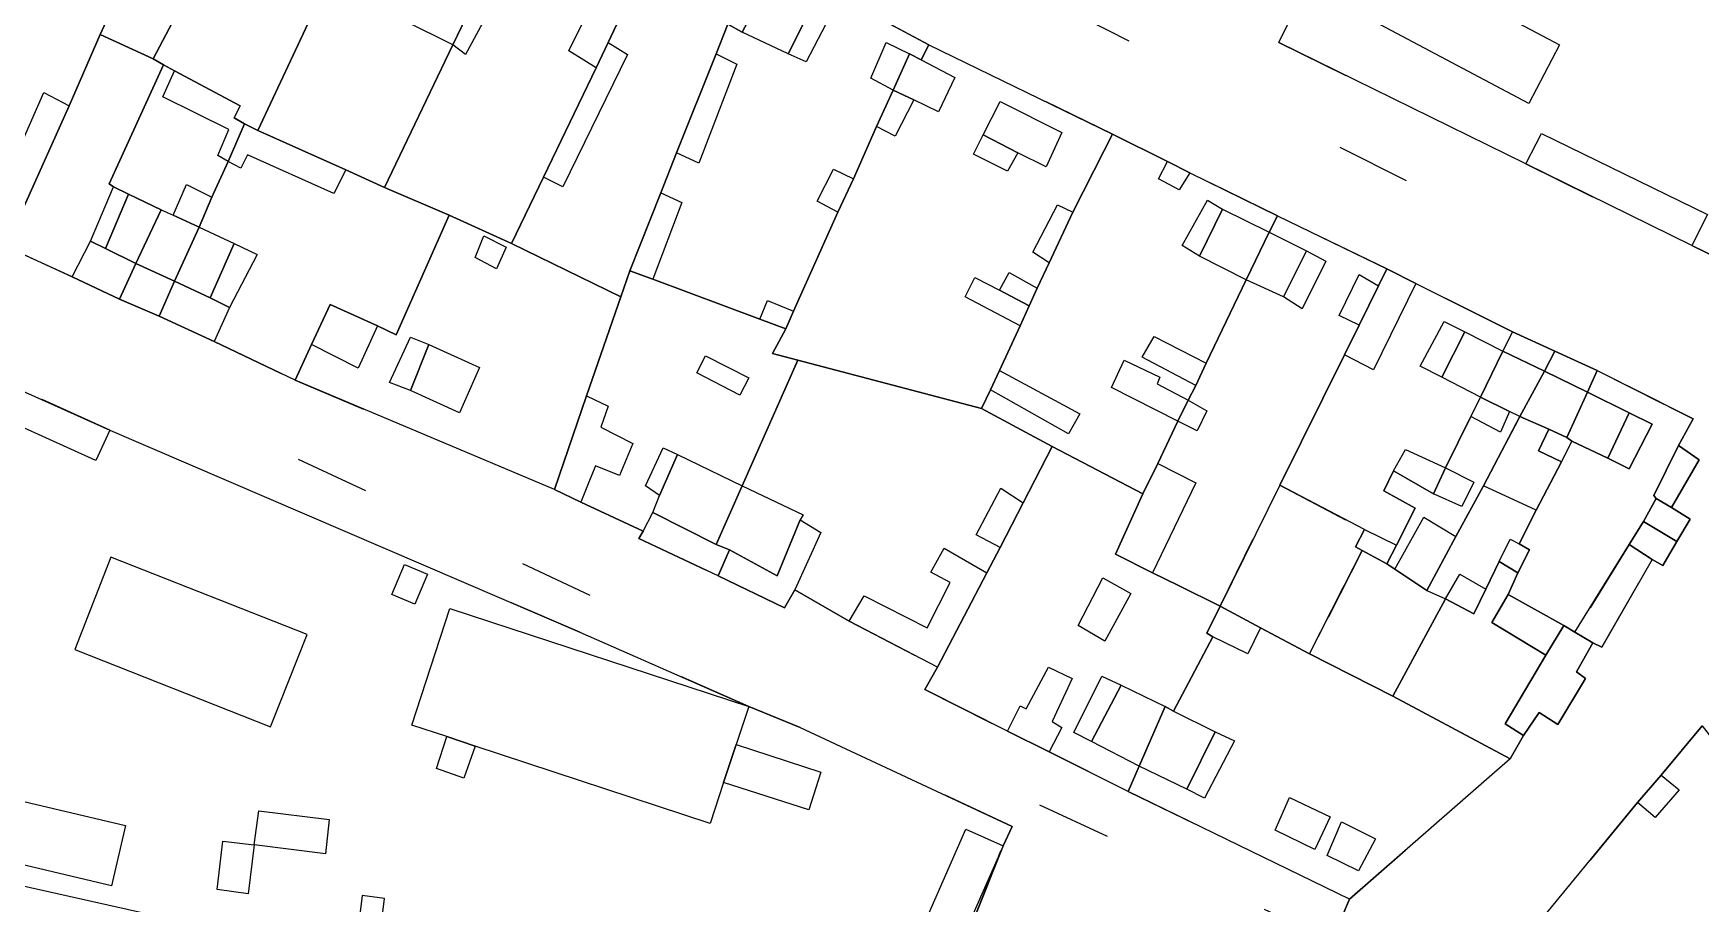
# Model space of a CAD drawing. Extents: x -14.1 to 15.6, y -19 to 8.9.
# Drawn here: x -1.209 to 1.033, y -5.529 to -4.358 of the extents above; entities that cross this region are included whole.
import ezdxf

# ---------------------------------------------------------------- set-up
doc = ezdxf.new("R2010")
doc.units = 0
doc.header["$MEASUREMENT"] = 0
doc.linetypes.add('DOT', pattern=[1, 0, -1])
doc.layers.get('0').update_dxf_attribs({"linetype": 'CONTINUOUS'})

msp = doc.modelspace()

# ---------------------------------------------------------------- linework, layer by layer
at = {"color": 7, "linetype": 'DOT'}
for points in [[(1.2472, -4.8637), (-2.3988, -3.0257)], [(-2.3988, -3.0257), (1.2472, -4.8637), (0.6312, -5.6237)], [(-1.2448, -4.6447), (-1.1568, -4.6857), (-1.0928, -4.7157), (-1.0398, -4.7387), (-0.9658, -4.7727), (-0.8568, -4.8247), (-0.5078, -4.9717), (-0.4728, -4.9887), (-0.3888, -5.0277), (-0.3948, -5.0377), (-0.2878, -5.0877), (-0.1988, -5.1307), (-0.1848, -5.1067), (-0.1118, -5.1487), (0.0072, -5.2107), (-0.0098, -5.2407), (0.1012, -5.2967), (0.1572, -5.3247), (0.2632, -5.3777), (0.5612, -5.5227), (0.5372, -5.5787), (-2.8468, -4.0017)], [(-2.8468, -4.0017), (0.5372, -5.5787)], [(0.5612, -4.1787), (0.4662, -4.3707), (0.7982, -4.5337), (1.0212, -4.6437), (1.2692, -4.7647)], [(0.5372, -5.5787), (0.5612, -5.5227), (0.7772, -5.3337), (0.7952, -5.3027), (0.8162, -5.2717), (0.8412, -5.2877), (0.8782, -5.2257), (0.8662, -5.2167), (0.8882, -5.1777), (0.9002, -5.1837), (0.9682, -5.0657), (0.9822, -5.0737), (1.0012, -5.0417), (1.0192, -5.0117), (0.9942, -4.9957), (1.0312, -4.9317), (1.0032, -4.9127), (1.0232, -4.8767), (0.8942, -4.8117), (0.8372, -4.7857), (0.7802, -4.7597), (0.6502, -4.6947), (0.6112, -4.6747), (0.4642, -4.6037), (0.3462, -4.5457), (0.3162, -4.5307), (0.2422, -4.4937), (-0.0048, -4.3737), (-0.2078, -4.2647)], [(0.0552, -5.5507), (0.0952, -5.4507), (0.1072, -5.4247), (-0.1778, -5.2917), (-0.2468, -5.2637), (-0.4738, -5.1637), (-1.1058, -4.8917), (-1.2418, -4.8307)], [(1.0352, -5.2897), (0.9802, -5.3557), (0.9482, -5.3927), (0.6552, -5.7497), (0.6382, -5.7767), (0.6232, -5.8017), (0.6022, -5.8337), (0.5872, -5.8587), (0.5982, -6.0077), (0.6072, -6.1347), (0.6412, -6.1457), (0.8332, -6.1627), (0.8492, -6.1677), (0.8432, -6.1807), (0.8252, -6.2017), (0.7852, -6.2337), (0.7362, -6.2627), (0.6862, -6.2827), (0.6522, -6.2897), (0.5982, -6.2957), (0.5812, -6.1137), (0.5372, -5.5787), (0.6312, -5.6237), (1.2472, -4.8637)], [(-1.7228, -5.5347), (-1.8318, -5.4997), (-2.0508, -5.4137), (-2.2488, -5.3447), (-2.4508, -5.2817), (-2.4808, -5.2707), (-2.5268, -5.2547), (-2.6238, -5.2207), (-2.6848, -5.1997), (-2.8468, -5.1417), (-2.8488, -5.0187), (-2.6318, -5.0837), (-2.3988, -5.1557), (-2.3388, -5.1697), (-2.3328, -5.1547), (-2.2948, -5.1647), (-2.1948, -5.1977), (-2.0378, -5.2357), (-2.0008, -5.2407), (-1.9408, -5.2477), (-1.9508, -5.2987), (-1.7748, -5.3247), (-1.5768, -5.4257), (-0.9788, -5.5597)]]:
    msp.add_lwpolyline(points, dxfattribs=at)
at = {"color": 7, "linetype": 'Continuous'}
for points in [[(-0.9958, -3.8467), (-0.8828, -3.9007), (-0.8298, -3.9257), (-0.8418, -3.9547), (-0.8688, -4.0167), (-0.8628, -4.0197), (-0.9108, -4.1277), (-0.9178, -4.1427), (-0.9318, -4.1727), (-1.0478, -4.3927), (-1.1188, -4.3597), (-1.0838, -4.2837), (-1.1758, -4.2407), (-1.0498, -3.9577), (-1.0228, -3.9007)], [(-0.9958, -3.8467), (-0.8828, -3.9007), (-0.8298, -3.9257), (-0.8418, -3.9547), (-0.8688, -4.0167), (-0.8628, -4.0197), (-0.9108, -4.1277), (-0.9178, -4.1427), (-0.9318, -4.1727), (-1.0478, -4.3927), (-1.1188, -4.3597), (-1.0838, -4.2837), (-1.1758, -4.2407), (-1.0498, -3.9577), (-1.0228, -3.9007)], [(1.4032, -3.8467), (1.7502, -4.0097), (1.7312, -4.1427), (1.6792, -4.3207), (1.5912, -4.5287), (1.4462, -4.6397), (1.3292, -4.7297), (1.2692, -4.7647), (1.0212, -4.6437), (0.7982, -4.5337), (0.4662, -4.3707), (0.5612, -4.1787), (0.6382, -4.0217), (0.7012, -3.8927), (0.8272, -3.9517), (0.8982, -3.9837), (0.9172, -3.9927), (0.9542, -4.0097), (1.0222, -4.0407), (1.0582, -4.0567), (1.1392, -4.0967), (1.2502, -4.1517), (1.3012, -4.0497), (1.3692, -3.9157)], [(1.4032, -3.8467), (1.7502, -4.0097), (1.7312, -4.1427), (1.6792, -4.3207), (1.5912, -4.5287), (1.4462, -4.6397), (1.3292, -4.7297), (1.2692, -4.7647), (1.0212, -4.6437), (0.7982, -4.5337), (0.4662, -4.3707), (0.5612, -4.1787), (0.6382, -4.0217), (0.7012, -3.8927), (0.8272, -3.9517), (0.8982, -3.9837), (0.9172, -3.9927), (0.9542, -4.0097), (1.0222, -4.0407), (1.0582, -4.0567), (1.1392, -4.0967), (1.2502, -4.1517), (1.3012, -4.0497), (1.3692, -3.9157)], [(-0.8298, -3.9257), (-0.7178, -3.9787), (-0.6908, -3.9907), (-0.6768, -3.9977), (-0.6878, -4.0217), (-0.7118, -4.0737), (-0.7668, -4.1907), (-0.7818, -4.2217), (-0.9068, -4.4887), (-0.9248, -4.4797), (-0.9388, -4.4717), (-0.9308, -4.4557), (-1.0188, -4.4087), (-1.0338, -4.4007), (-1.0478, -4.3927), (-0.9318, -4.1727), (-0.9178, -4.1427), (-0.9108, -4.1277), (-0.8628, -4.0197), (-0.8688, -4.0167), (-0.8418, -3.9547)], [(-0.8298, -3.9257), (-0.7178, -3.9787), (-0.6908, -3.9907), (-0.6768, -3.9977), (-0.6878, -4.0217), (-0.7118, -4.0737), (-0.7668, -4.1907), (-0.7818, -4.2217), (-0.9068, -4.4887), (-0.9248, -4.4797), (-0.9388, -4.4717), (-0.9308, -4.4557), (-1.0188, -4.4087), (-1.0338, -4.4007), (-1.0478, -4.3927), (-0.9318, -4.1727), (-0.9178, -4.1427), (-0.9108, -4.1277), (-0.8628, -4.0197), (-0.8688, -4.0167), (-0.8418, -3.9547)], [(-0.6768, -3.9977), (-0.5668, -4.0507), (-0.5028, -4.0817), (-0.5198, -4.1157), (-0.5518, -4.1837), (-0.5888, -4.2557), (-0.6198, -4.3217), (-0.6448, -4.3737), (-0.7368, -4.5657), (-0.7888, -4.5417), (-0.9068, -4.4887), (-0.7818, -4.2217), (-0.7668, -4.1907), (-0.7118, -4.0737), (-0.6878, -4.0217)], [(-0.6768, -3.9977), (-0.5668, -4.0507), (-0.5028, -4.0817), (-0.5198, -4.1157), (-0.5518, -4.1837), (-0.5888, -4.2557), (-0.6198, -4.3217), (-0.6448, -4.3737), (-0.7368, -4.5657), (-0.7888, -4.5417), (-0.9068, -4.4887), (-0.7818, -4.2217), (-0.7668, -4.1907), (-0.7118, -4.0737), (-0.6878, -4.0217)], [(-0.5028, -4.0817), (-0.4188, -4.1247), (-0.4348, -4.1577), (-0.3878, -4.1807), (-0.3528, -4.1977), (-0.3948, -4.2847), (-0.4168, -4.3307), (-0.4358, -4.3707), (-0.4518, -4.4047), (-0.5228, -4.5517), (-0.5658, -4.6407), (-0.6498, -4.6027), (-0.7368, -4.5657), (-0.6448, -4.3737), (-0.6198, -4.3217), (-0.5888, -4.2557), (-0.5518, -4.1837), (-0.5198, -4.1157)], [(-0.5028, -4.0817), (-0.4188, -4.1247), (-0.4348, -4.1577), (-0.3878, -4.1807), (-0.3528, -4.1977), (-0.3948, -4.2847), (-0.4168, -4.3307), (-0.4358, -4.3707), (-0.4518, -4.4047), (-0.5228, -4.5517), (-0.5658, -4.6407), (-0.6498, -4.6027), (-0.7368, -4.5657), (-0.6448, -4.3737), (-0.6198, -4.3217), (-0.5888, -4.2557), (-0.5518, -4.1837), (-0.5198, -4.1157)], [(-1.2528, -4.2117), (-1.2238, -4.2267), (-1.1798, -4.2487), (-1.1758, -4.2407), (-1.0838, -4.2837), (-1.1188, -4.3597), (-1.1608, -4.4557), (-1.2248, -4.5987), (-1.2448, -4.6447), (-1.4088, -4.5637), (-1.3878, -4.5167), (-1.3598, -4.4517), (-1.3138, -4.3497), (-1.2738, -4.2577)], [(-1.2528, -4.2117), (-1.2238, -4.2267), (-1.1798, -4.2487), (-1.1758, -4.2407), (-1.0838, -4.2837), (-1.1188, -4.3597), (-1.1608, -4.4557), (-1.2248, -4.5987), (-1.2448, -4.6447), (-1.4088, -4.5637), (-1.3878, -4.5167), (-1.3598, -4.4517), (-1.3138, -4.3497), (-1.2738, -4.2577)], [(-0.3528, -4.1977), (-0.2518, -4.2447), (-0.2078, -4.2647), (-0.2208, -4.2907), (-0.2558, -4.3567), (-0.2748, -4.3457), (-0.2908, -4.3857), (-0.3438, -4.5187), (-0.3648, -4.5727), (-0.4068, -4.6777), (-0.4188, -4.7127), (-0.5658, -4.6407), (-0.5228, -4.5517), (-0.4518, -4.4047), (-0.4358, -4.3707), (-0.4168, -4.3307), (-0.3948, -4.2847)], [(-0.3528, -4.1977), (-0.2518, -4.2447), (-0.2078, -4.2647), (-0.2208, -4.2907), (-0.2558, -4.3567), (-0.2748, -4.3457), (-0.2908, -4.3857), (-0.3438, -4.5187), (-0.3648, -4.5727), (-0.4068, -4.6777), (-0.4188, -4.7127), (-0.5658, -4.6407), (-0.5228, -4.5517), (-0.4518, -4.4047), (-0.4358, -4.3707), (-0.4168, -4.3307), (-0.3948, -4.2847)], [(-0.6488, -4.2247), (-0.5888, -4.2557), (-0.6198, -4.3217), (-0.6448, -4.3737), (-0.7088, -4.3417), (-0.6808, -4.2887), (-0.6538, -4.3037), (-0.6388, -4.2767), (-0.6658, -4.2597)], [(-0.2078, -4.2647), (-0.0048, -4.3737), (-0.0148, -4.3937), (-0.0308, -4.3857), (-0.0528, -4.4347), (-0.0748, -4.4837), (-0.1058, -4.5537), (-0.1268, -4.5987), (-0.1868, -4.7317), (-0.1968, -4.7557), (-0.2318, -4.7427), (-0.3758, -4.6887), (-0.4068, -4.6777), (-0.3648, -4.5727), (-0.3438, -4.5187), (-0.2908, -4.3857), (-0.2748, -4.3457), (-0.2558, -4.3567), (-0.2208, -4.2907)], [(-0.2078, -4.2647), (-0.0048, -4.3737), (-0.0148, -4.3937), (-0.0308, -4.3857), (-0.0528, -4.4347), (-0.0748, -4.4837), (-0.1058, -4.5537), (-0.1268, -4.5987), (-0.1868, -4.7317), (-0.1968, -4.7557), (-0.2318, -4.7427), (-0.3758, -4.6887), (-0.4068, -4.6777), (-0.3648, -4.5727), (-0.3438, -4.5187), (-0.2908, -4.3857), (-0.2748, -4.3457), (-0.2558, -4.3567), (-0.2208, -4.2907)], [(0.6362, -4.2637), (0.6782, -4.2857), (0.8432, -4.3737), (0.8022, -4.4527), (0.5952, -4.3427)], [(-0.2208, -4.2907), (-0.1618, -4.3227), (-0.1938, -4.3857), (-0.2558, -4.3567)], [(-0.6198, -4.3217), (-0.5988, -4.3337), (-0.6278, -4.3867), (-0.6448, -4.3737)], [(-0.4538, -4.3107), (-0.4168, -4.3307), (-0.4358, -4.3707), (-0.4518, -4.4047), (-0.4888, -4.3817)], [(-0.1618, -4.3227), (-0.1378, -4.3357), (-0.1698, -4.3967), (-0.1938, -4.3857)], [(-1.1188, -4.3597), (-1.0478, -4.3927), (-1.0338, -4.4007), (-1.1068, -4.5607), (-1.1008, -4.5647), (-1.0808, -4.5747), (-1.0368, -4.5957), (-1.0708, -4.6677), (-1.0928, -4.7157), (-1.1568, -4.6857), (-1.2438, -4.6457), (-1.2248, -4.5987), (-1.1608, -4.4557)], [(-1.1188, -4.3597), (-1.0478, -4.3927), (-1.0338, -4.4007), (-1.1068, -4.5607), (-1.1008, -4.5647), (-1.0808, -4.5747), (-1.0368, -4.5957), (-1.0708, -4.6677), (-1.0928, -4.7157), (-1.1568, -4.6857), (-1.2438, -4.6457), (-1.2248, -4.5987), (-1.1608, -4.4557)], [(-0.4098, -4.3867), (-0.4968, -4.5647), (-0.5228, -4.5517), (-0.4518, -4.4047), (-0.4358, -4.3707)], [(-0.0308, -4.3857), (-0.0528, -4.4347), (-0.0828, -4.4187), (-0.0618, -4.3707)], [(-0.2628, -4.3997), (-0.3138, -4.5327), (-0.3438, -4.5187), (-0.2908, -4.3857)], [(-0.0048, -4.3737), (0.2422, -4.4937), (0.2312, -4.5157), (0.1892, -4.5987), (0.1572, -4.6667), (0.1412, -4.7007), (0.1302, -4.7247), (0.1182, -4.7517), (0.0902, -4.8117), (0.0782, -4.8377), (0.0662, -4.8627), (-0.1808, -4.7977), (-0.2148, -4.7887), (-0.1968, -4.7557), (-0.1868, -4.7317), (-0.1268, -4.5987), (-0.1058, -4.5537), (-0.0748, -4.4837), (-0.0528, -4.4347), (-0.0308, -4.3857), (-0.0148, -4.3937)], [(-0.0048, -4.3737), (0.2422, -4.4937), (0.2312, -4.5157), (0.1892, -4.5987), (0.1572, -4.6667), (0.1412, -4.7007), (0.1302, -4.7247), (0.1182, -4.7517), (0.0902, -4.8117), (0.0782, -4.8377), (0.0662, -4.8627), (-0.1808, -4.7977), (-0.2148, -4.7887), (-0.1968, -4.7557), (-0.1868, -4.7317), (-0.1268, -4.5987), (-0.1058, -4.5537), (-0.0748, -4.4837), (-0.0528, -4.4347), (-0.0308, -4.3857), (-0.0148, -4.3937)], [(-0.0308, -4.3857), (-0.0148, -4.3937), (0.0302, -4.4177), (0.0082, -4.4637), (-0.0248, -4.4477), (-0.0528, -4.4347)], [(-1.0338, -4.4007), (-1.0188, -4.4087), (-0.9308, -4.4557), (-0.9388, -4.4717), (-0.9248, -4.4797), (-0.9468, -4.5307), (-0.9688, -4.5787), (-0.9858, -4.6187), (-1.0188, -4.6917), (-1.0398, -4.7387), (-1.0928, -4.7157), (-1.0708, -4.6677), (-1.0368, -4.5957), (-1.0808, -4.5747), (-1.1008, -4.5647), (-1.1068, -4.5607)], [(-1.0338, -4.4007), (-1.0188, -4.4087), (-0.9308, -4.4557), (-0.9388, -4.4717), (-0.9248, -4.4797), (-0.9468, -4.5307), (-0.9688, -4.5787), (-0.9858, -4.6187), (-1.0188, -4.6917), (-1.0398, -4.7387), (-1.0928, -4.7157), (-1.0708, -4.6677), (-1.0368, -4.5957), (-1.0808, -4.5747), (-1.1008, -4.5647), (-1.1068, -4.5607)], [(-0.9308, -4.4557), (-0.9388, -4.4717), (-0.9248, -4.4797), (-0.9468, -4.5307), (-0.9608, -4.5227), (-0.9458, -4.4877), (-1.0348, -4.4437), (-1.0188, -4.4087)], [(-1.1948, -4.4377), (-1.1608, -4.4557), (-1.2248, -4.5987), (-1.2578, -4.5807)], [(-0.0528, -4.4347), (-0.0248, -4.4477), (-0.0498, -4.4967), (-0.0748, -4.4837)], [(0.0912, -4.4497), (0.1742, -4.4917), (0.1532, -4.5377), (0.1152, -4.5187), (0.0682, -4.4947)], [(-0.9248, -4.4797), (-0.9068, -4.4887), (-0.7888, -4.5417), (-0.7368, -4.5657), (-0.6498, -4.6027), (-0.7208, -4.7637), (-0.7458, -4.7517), (-0.8098, -4.7227), (-0.8348, -4.7767), (-0.8568, -4.8247), (-0.9658, -4.7727), (-1.0398, -4.7387), (-1.0188, -4.6917), (-0.9858, -4.6187), (-0.9688, -4.5787), (-0.9468, -4.5307)], [(-0.9248, -4.4797), (-0.9068, -4.4887), (-0.7888, -4.5417), (-0.7368, -4.5657), (-0.6498, -4.6027), (-0.7208, -4.7637), (-0.7458, -4.7517), (-0.8098, -4.7227), (-0.8348, -4.7767), (-0.8568, -4.8247), (-0.9658, -4.7727), (-1.0398, -4.7387), (-1.0188, -4.6917), (-0.9858, -4.6187), (-0.9688, -4.5787), (-0.9468, -4.5307)], [(-0.9248, -4.4797), (-0.9068, -4.4887), (-0.7888, -4.5417), (-0.8048, -4.5737), (-0.9208, -4.5217), (-0.9298, -4.5397), (-0.9468, -4.5307)], [(0.0682, -4.4947), (0.1152, -4.5187), (0.1012, -4.5437), (0.0552, -4.5207)], [(0.2422, -4.4937), (0.3162, -4.5307), (0.3462, -4.5457), (0.4642, -4.6037), (0.4532, -4.6257), (0.4222, -4.6897), (0.3682, -4.8017), (0.3542, -4.8317), (0.3442, -4.8517), (0.3302, -4.8797), (0.3032, -4.9367), (0.2832, -4.9777), (0.1612, -4.9137), (0.0662, -4.8627), (0.0782, -4.8377), (0.0902, -4.8117), (0.1182, -4.7517), (0.1302, -4.7247), (0.1412, -4.7007), (0.1572, -4.6667), (0.1892, -4.5987), (0.2312, -4.5157)], [(0.2422, -4.4937), (0.3162, -4.5307), (0.3462, -4.5457), (0.4642, -4.6037), (0.4532, -4.6257), (0.4222, -4.6897), (0.3682, -4.8017), (0.3542, -4.8317), (0.3442, -4.8517), (0.3302, -4.8797), (0.3032, -4.9367), (0.2832, -4.9777), (0.1612, -4.9137), (0.0662, -4.8627), (0.0782, -4.8377), (0.0902, -4.8117), (0.1182, -4.7517), (0.1302, -4.7247), (0.1412, -4.7007), (0.1572, -4.6667), (0.1892, -4.5987), (0.2312, -4.5157)], [(1.0212, -4.6437), (0.7982, -4.5337), (0.8192, -4.4927), (1.0422, -4.6017)], [(-0.1328, -4.5407), (-0.1058, -4.5537), (-0.1268, -4.5987), (-0.1548, -4.5837)], [(0.3322, -4.5687), (0.3042, -4.5537), (0.3162, -4.5307), (0.3462, -4.5457)], [(-1.0808, -4.5747), (-1.1118, -4.6477), (-1.1318, -4.6377), (-1.1008, -4.5647)], [(-1.0028, -4.5617), (-0.9688, -4.5787), (-0.9858, -4.6187), (-1.0208, -4.6027)], [(-0.3368, -4.5857), (-0.3758, -4.6887), (-0.4068, -4.6777), (-0.3648, -4.5727)], [(-1.0368, -4.5957), (-1.0708, -4.6677), (-1.1118, -4.6477), (-1.0808, -4.5747)], [(-1.0368, -4.5957), (-1.0208, -4.6027), (-0.9858, -4.6187), (-1.0188, -4.6917), (-1.0708, -4.6677)], [(0.1682, -4.5887), (0.1892, -4.5987), (0.1572, -4.6667), (0.1352, -4.6527)], [(0.3592, -4.6577), (0.3362, -4.6437), (0.3702, -4.5827), (0.3902, -4.5947)], [(0.3902, -4.5947), (0.4532, -4.6257), (0.4222, -4.6897), (0.3592, -4.6577)], [(-0.6498, -4.6027), (-0.5658, -4.6407), (-0.4188, -4.7127), (-0.4648, -4.8457), (-0.5078, -4.9717), (-0.8568, -4.8247), (-0.8348, -4.7767), (-0.8098, -4.7227), (-0.7458, -4.7517), (-0.7208, -4.7637)], [(-0.6498, -4.6027), (-0.5658, -4.6407), (-0.4188, -4.7127), (-0.4648, -4.8457), (-0.5078, -4.9717), (-0.8568, -4.8247), (-0.8348, -4.7767), (-0.8098, -4.7227), (-0.7458, -4.7517), (-0.7208, -4.7637)], [(0.4642, -4.6037), (0.6112, -4.6747), (0.6002, -4.6977), (0.5742, -4.7507), (0.5542, -4.7907), (0.4672, -4.9657), (0.3872, -5.1287), (0.3312, -5.1007), (0.2962, -5.0837), (0.2462, -5.0587), (0.2832, -4.9777), (0.3032, -4.9367), (0.3302, -4.8797), (0.3442, -4.8517), (0.3542, -4.8317), (0.3682, -4.8017), (0.4222, -4.6897), (0.4532, -4.6257)], [(0.4642, -4.6037), (0.6112, -4.6747), (0.6002, -4.6977), (0.5742, -4.7507), (0.5542, -4.7907), (0.4672, -4.9657), (0.3872, -5.1287), (0.3312, -5.1007), (0.2962, -5.0837), (0.2462, -5.0587), (0.2832, -4.9777), (0.3032, -4.9367), (0.3302, -4.8797), (0.3442, -4.8517), (0.3542, -4.8317), (0.3682, -4.8017), (0.4222, -4.6897), (0.4532, -4.6257)], [(-0.9858, -4.6187), (-0.9388, -4.6407), (-0.9708, -4.7137), (-1.0188, -4.6917)], [(-0.9388, -4.6407), (-0.9078, -4.6557), (-0.9448, -4.7267), (-0.9708, -4.7137)], [(-0.6028, -4.6307), (-0.5728, -4.6457), (-0.5858, -4.6747), (-0.6148, -4.6597)], [(0.4532, -4.6257), (0.5032, -4.6507), (0.4722, -4.7127), (0.4222, -4.6897)], [(0.5032, -4.6507), (0.5292, -4.6647), (0.4972, -4.7287), (0.4722, -4.7127)], [(-0.4068, -4.6777), (-0.3758, -4.6887), (-0.2318, -4.7427), (-0.1968, -4.7557), (-0.2148, -4.7887), (-0.1808, -4.7977), (-0.2558, -4.9667), (-0.2908, -5.0457), (-0.2728, -5.0527), (-0.2878, -5.0877), (-0.3948, -5.0377), (-0.3888, -5.0277), (-0.4728, -4.9887), (-0.5078, -4.9717), (-0.4648, -4.8457), (-0.4188, -4.7127)], [(-0.4068, -4.6777), (-0.3758, -4.6887), (-0.2318, -4.7427), (-0.1968, -4.7557), (-0.2148, -4.7887), (-0.1808, -4.7977), (-0.2558, -4.9667), (-0.2908, -5.0457), (-0.2728, -5.0527), (-0.2878, -5.0877), (-0.3948, -5.0377), (-0.3888, -5.0277), (-0.4728, -4.9887), (-0.5078, -4.9717), (-0.4648, -4.8457), (-0.4188, -4.7127)], [(0.1302, -4.7247), (0.0902, -4.7037), (0.1032, -4.6797), (0.1412, -4.7007)], [(0.6112, -4.6747), (0.6502, -4.6947), (0.7802, -4.7597), (0.7672, -4.7857), (0.7372, -4.8477), (0.7242, -4.8737), (0.6902, -4.9427), (0.6742, -4.9777), (0.6202, -4.9467), (0.6072, -4.9737), (0.6492, -4.9967), (0.6242, -5.0467), (0.6112, -5.0717), (0.5782, -5.0537), (0.5692, -5.0487), (0.5812, -5.0257), (0.4672, -4.9657), (0.5542, -4.7907), (0.5742, -4.7507), (0.6002, -4.6977)], [(0.6112, -4.6747), (0.6502, -4.6947), (0.7802, -4.7597), (0.7672, -4.7857), (0.7372, -4.8477), (0.7242, -4.8737), (0.6902, -4.9427), (0.6742, -4.9777), (0.6202, -4.9467), (0.6072, -4.9737), (0.6492, -4.9967), (0.6242, -5.0467), (0.6112, -5.0717), (0.5782, -5.0537), (0.5692, -5.0487), (0.5812, -5.0257), (0.4672, -4.9657), (0.5542, -4.7907), (0.5742, -4.7507), (0.6002, -4.6977)], [(0.5742, -4.6827), (0.6002, -4.6977), (0.5742, -4.7507), (0.5472, -4.7377)], [(0.6112, -4.6747), (0.6502, -4.6947), (0.5932, -4.8107), (0.5542, -4.7907), (0.5742, -4.7507), (0.6002, -4.6977)], [(0.0572, -4.6867), (0.0902, -4.7037), (0.1302, -4.7247), (0.1182, -4.7517), (0.0442, -4.7127)], [(-0.8098, -4.7227), (-0.7458, -4.7517), (-0.7718, -4.8087), (-0.8348, -4.7767)], [(-0.1968, -4.7557), (-0.2318, -4.7427), (-0.2218, -4.7177), (-0.1868, -4.7317)], [(0.7162, -4.7597), (0.6852, -4.8207), (0.6562, -4.8057), (0.6882, -4.7457)], [(-0.7018, -4.8387), (-0.7298, -4.8277), (-0.7018, -4.7667), (-0.7018, -4.7667), (-0.6768, -4.7767), (-0.7018, -4.8387)], [(0.2982, -4.7657), (0.3682, -4.8017), (0.3542, -4.8317), (0.2822, -4.7937)], [(0.7802, -4.7597), (0.8372, -4.7857), (0.8232, -4.8127), (0.7902, -4.8737), (0.7412, -4.9667), (0.7042, -5.0347), (0.6652, -5.1077), (0.6222, -5.0787), (0.6112, -5.0717), (0.6242, -5.0467), (0.6492, -4.9967), (0.6072, -4.9737), (0.6202, -4.9467), (0.6742, -4.9777), (0.6902, -4.9427), (0.7242, -4.8737), (0.7372, -4.8477), (0.7672, -4.7857)], [(0.7802, -4.7597), (0.8372, -4.7857), (0.8232, -4.8127), (0.7902, -4.8737), (0.7412, -4.9667), (0.7042, -5.0347), (0.6652, -5.1077), (0.6222, -5.0787), (0.6112, -5.0717), (0.6242, -5.0467), (0.6492, -4.9967), (0.6072, -4.9737), (0.6202, -4.9467), (0.6742, -4.9777), (0.6902, -4.9427), (0.7242, -4.8737), (0.7372, -4.8477), (0.7672, -4.7857)], [(0.7162, -4.7597), (0.7672, -4.7857), (0.7372, -4.8477), (0.6852, -4.8207)], [(-0.6768, -4.7767), (-0.6088, -4.8077), (-0.6358, -4.8687), (-0.7018, -4.8387), (-0.7018, -4.8387)], [(-0.3048, -4.7917), (-0.2468, -4.8217), (-0.2588, -4.8447), (-0.3168, -4.8147)], [(-0.1808, -4.7977), (0.0662, -4.8627), (0.1612, -4.9137), (0.1222, -4.9897), (0.0912, -5.0497), (0.0732, -5.0837), (0.0072, -5.2107), (-0.1118, -5.1487), (-0.1848, -5.1067), (-0.1988, -5.1307), (-0.2878, -5.0877), (-0.2728, -5.0527), (-0.2908, -5.0457), (-0.2558, -4.9667)], [(-0.1808, -4.7977), (0.0662, -4.8627), (0.1612, -4.9137), (0.1222, -4.9897), (0.0912, -5.0497), (0.0732, -5.0837), (0.0072, -5.2107), (-0.1118, -5.1487), (-0.1848, -5.1067), (-0.1988, -5.1307), (-0.2878, -5.0877), (-0.2728, -5.0527), (-0.2908, -5.0457), (-0.2558, -4.9667)], [(0.2582, -4.7977), (0.3062, -4.8207), (0.3022, -4.8297), (0.3442, -4.8517), (0.3302, -4.8797), (0.2412, -4.8347)], [(0.8372, -4.7857), (0.8942, -4.8117), (0.8812, -4.8407), (0.8532, -4.9017), (0.8602, -4.9067), (0.8462, -4.9347), (0.8122, -4.9997), (0.7892, -5.0447), (0.8032, -5.0527), (0.7872, -5.0837), (0.7622, -5.0687), (0.7442, -5.1057), (0.7282, -5.1387), (0.6902, -5.1187), (0.6192, -5.2497), (0.5072, -5.1927), (0.5782, -5.0537), (0.6112, -5.0717), (0.6222, -5.0787), (0.6652, -5.1077), (0.7042, -5.0347), (0.7412, -4.9667), (0.7902, -4.8737), (0.8232, -4.8127)], [(0.8372, -4.7857), (0.8942, -4.8117), (0.8812, -4.8407), (0.8532, -4.9017), (0.8602, -4.9067), (0.8462, -4.9347), (0.8122, -4.9997), (0.7892, -5.0447), (0.8032, -5.0527), (0.7872, -5.0837), (0.7622, -5.0687), (0.7442, -5.1057), (0.7282, -5.1387), (0.6902, -5.1187), (0.6192, -5.2497), (0.5072, -5.1927), (0.5782, -5.0537), (0.6112, -5.0717), (0.6222, -5.0787), (0.6652, -5.1077), (0.7042, -5.0347), (0.7412, -4.9667), (0.7902, -4.8737), (0.8232, -4.8127)], [(0.7672, -4.7857), (0.8232, -4.8127), (0.7902, -4.8737), (0.7762, -4.8667), (0.7372, -4.8477)], [(0.1982, -4.8697), (0.1832, -4.8967), (0.0782, -4.8377), (0.0902, -4.8117)], [(0.8942, -4.8117), (1.0232, -4.8767), (1.0032, -4.9127), (1.0312, -4.9317), (0.9942, -4.9957), (0.9732, -4.9837), (0.9562, -5.0147), (0.9372, -5.0457), (0.9682, -5.0657), (0.9002, -5.1837), (0.8882, -5.1777), (0.8642, -5.1637), (0.8492, -5.1547), (0.8252, -5.1947), (0.7702, -5.2867), (0.7952, -5.3027), (0.7772, -5.3337), (0.6192, -5.2497), (0.6902, -5.1187), (0.7282, -5.1387), (0.7442, -5.1057), (0.7622, -5.0687), (0.7872, -5.0837), (0.8032, -5.0527), (0.7892, -5.0447), (0.8122, -4.9997), (0.8462, -4.9347), (0.8602, -4.9067), (0.8532, -4.9017), (0.8812, -4.8407)], [(0.8942, -4.8117), (1.0232, -4.8767), (1.0032, -4.9127), (1.0312, -4.9317), (0.9942, -4.9957), (0.9732, -4.9837), (0.9562, -5.0147), (0.9372, -5.0457), (0.9682, -5.0657), (0.9002, -5.1837), (0.8882, -5.1777), (0.8642, -5.1637), (0.8492, -5.1547), (0.8252, -5.1947), (0.7702, -5.2867), (0.7952, -5.3027), (0.7772, -5.3337), (0.6192, -5.2497), (0.6902, -5.1187), (0.7282, -5.1387), (0.7442, -5.1057), (0.7622, -5.0687), (0.7872, -5.0837), (0.8032, -5.0527), (0.7892, -5.0447), (0.8122, -4.9997), (0.8462, -4.9347), (0.8602, -4.9067), (0.8532, -4.9017), (0.8812, -4.8407)], [(0.8232, -4.8127), (0.8812, -4.8407), (0.8532, -4.9017), (0.8292, -4.8907), (0.7902, -4.8737)], [(-1.2418, -4.8307), (-1.1058, -4.8917), (-1.1248, -4.9327), (-1.2598, -4.8717)], [(0.8812, -4.8407), (0.9372, -4.8687), (0.9082, -4.9297), (0.8602, -4.9067), (0.8532, -4.9017)], [(-0.4358, -4.8597), (-0.4458, -4.8877), (-0.4028, -4.9097), (-0.4208, -4.9527), (-0.4528, -4.9397), (-0.4618, -4.9617), (-0.4728, -4.9887), (-0.5078, -4.9717), (-0.4648, -4.8457)], [(0.3442, -4.8517), (0.3692, -4.8657), (0.3562, -4.8927), (0.3302, -4.8797)], [(0.7372, -4.8477), (0.7762, -4.8667), (0.7642, -4.8947), (0.7242, -4.8737)], [(0.9372, -4.8687), (0.9682, -4.8837), (0.9372, -4.9437), (0.9082, -4.9297)], [(0.8532, -4.9017), (0.8602, -4.9067), (0.8462, -4.9347), (0.8152, -4.9197), (0.8292, -4.8907)], [(-0.3618, -4.9157), (-0.3428, -4.9247), (-0.3668, -4.9797), (-0.3858, -4.9667)], [(-0.3428, -4.9247), (-0.2558, -4.9667), (-0.2908, -5.0457), (-0.3758, -5.0027), (-0.3668, -4.9797)], [(0.1612, -4.9137), (0.2832, -4.9777), (0.2462, -5.0587), (0.2962, -5.0837), (0.3312, -5.1007), (0.3872, -5.1287), (0.3692, -5.1647), (0.3772, -5.1697), (0.3242, -5.2697), (0.3132, -5.2637), (0.2782, -5.3437), (0.2632, -5.3777), (0.1572, -5.3247), (0.1012, -5.2967), (-0.0098, -5.2407), (0.0072, -5.2107), (0.0732, -5.0837), (0.0912, -5.0497), (0.1222, -4.9897)], [(0.1612, -4.9137), (0.2832, -4.9777), (0.2462, -5.0587), (0.2962, -5.0837), (0.3312, -5.1007), (0.3872, -5.1287), (0.3692, -5.1647), (0.3772, -5.1697), (0.3242, -5.2697), (0.3132, -5.2637), (0.2782, -5.3437), (0.2632, -5.3777), (0.1572, -5.3247), (0.1012, -5.2967), (-0.0098, -5.2407), (0.0072, -5.2107), (0.0732, -5.0837), (0.0912, -5.0497), (0.1222, -4.9897)], [(0.6742, -4.9777), (0.6202, -4.9467), (0.6362, -4.9177), (0.6902, -4.9427)], [(1.0032, -4.9127), (1.0312, -4.9317), (0.9942, -4.9957), (0.9732, -4.9837), (0.9702, -4.9797)], [(0.2462, -5.0587), (0.2832, -4.9777), (0.3032, -4.9367), (0.3542, -4.9627), (0.2962, -5.0837)], [(0.6902, -4.9427), (0.7282, -4.9617), (0.7122, -4.9947), (0.6742, -4.9777)], [(-0.2558, -4.9667), (-0.1738, -5.0057), (-0.1778, -5.0127), (-0.2088, -5.0877), (-0.2728, -5.0527), (-0.2908, -5.0457)], [(0.0592, -5.0327), (0.0922, -4.9697), (0.1222, -4.9897), (0.0912, -5.0497)], [(0.9732, -4.9837), (0.9942, -4.9957), (1.0192, -5.0117), (1.0012, -5.0417), (0.9562, -5.0147)], [(-0.1498, -5.0297), (-0.1848, -5.1067), (-0.1988, -5.1307), (-0.2878, -5.0877), (-0.2728, -5.0527), (-0.2088, -5.0877), (-0.1778, -5.0127)], [(0.6652, -5.1077), (0.6222, -5.0787), (0.6612, -5.0087), (0.7042, -5.0347)], [(0.9562, -5.0147), (1.0012, -5.0417), (0.9822, -5.0737), (0.9682, -5.0657), (0.9372, -5.0457)], [(0.5812, -5.0257), (0.6242, -5.0467), (0.6112, -5.0717), (0.5782, -5.0537), (0.5692, -5.0487)], [(0.7622, -5.0687), (0.7772, -5.0387), (0.7892, -5.0447), (0.8032, -5.0527), (0.7872, -5.0837)], [(-1.1048, -5.0627), (-1.1528, -5.1867), (-0.8898, -5.2907), (-0.8408, -5.1667)], [(-0.0918, -5.1147), (-0.0068, -5.1577), (0.0242, -5.0967), (-0.0018, -5.0827), (0.0162, -5.0507), (0.0732, -5.0837), (0.0072, -5.2107), (-0.1118, -5.1487)], [(0.9372, -5.0457), (0.9682, -5.0657), (0.9002, -5.1837), (0.8882, -5.1777), (0.8642, -5.1637)], [(-0.6788, -5.0857), (-0.6958, -5.1257), (-0.7268, -5.1127), (-0.7098, -5.0727)], [(0.6902, -5.1187), (0.7092, -5.0857), (0.7442, -5.1057), (0.7282, -5.1387)], [(0.2292, -5.0907), (0.2672, -5.1117), (0.2322, -5.1757), (0.1962, -5.1547)], [(-0.6488, -5.1317), (-0.2468, -5.2637), (-0.2638, -5.3147), (-0.2808, -5.3657), (-0.2988, -5.4207), (-0.6148, -5.3167), (-0.6528, -5.3037), (-0.6998, -5.2887)], [(0.3872, -5.1287), (0.4412, -5.1577), (0.5072, -5.1927), (0.6192, -5.2497), (0.7772, -5.3337), (0.5612, -5.5227), (0.2632, -5.3777), (0.2782, -5.3437), (0.3132, -5.2637), (0.3242, -5.2697), (0.3772, -5.1697), (0.3692, -5.1647)], [(0.3872, -5.1287), (0.4412, -5.1577), (0.5072, -5.1927), (0.6192, -5.2497), (0.7772, -5.3337), (0.5612, -5.5227), (0.2632, -5.3777), (0.2782, -5.3437), (0.3132, -5.2637), (0.3242, -5.2697), (0.3772, -5.1697), (0.3692, -5.1647)], [(0.3872, -5.1287), (0.4412, -5.1577), (0.4242, -5.1927), (0.3772, -5.1697), (0.3692, -5.1647)], [(0.8492, -5.1547), (0.8252, -5.1947), (0.7522, -5.1507), (0.7742, -5.1127)], [(0.8492, -5.1547), (0.8642, -5.1637), (0.8882, -5.1777), (0.8662, -5.2167), (0.8782, -5.2257), (0.8412, -5.2877), (0.8162, -5.2717), (0.7952, -5.3027), (0.7702, -5.2867), (0.8252, -5.1947)], [(0.1562, -5.2107), (0.1882, -5.2257), (0.1612, -5.2837), (0.1742, -5.2917), (0.1572, -5.3247), (0.1012, -5.2967), (0.1182, -5.2627), (0.1262, -5.2667)], [(0.2542, -5.2347), (0.2142, -5.3107), (0.1902, -5.2987), (0.2282, -5.2227)], [(0.3132, -5.2637), (0.2782, -5.3437), (0.2142, -5.3107), (0.2542, -5.2347)], [(0.3132, -5.2637), (0.3242, -5.2697), (0.3802, -5.2977), (0.3422, -5.3747), (0.2782, -5.3437)], [(1.0352, -5.2897), (1.2082, -5.5117), (1.1822, -5.5597), (1.1432, -5.5877), (0.9952, -5.7277), (0.9202, -5.9287), (0.8642, -6.0797), (0.8332, -6.1627), (0.6412, -6.1457), (0.6072, -6.1347), (0.5982, -6.0077), (0.5872, -5.8587), (0.6022, -5.8337), (0.6232, -5.8017), (0.6382, -5.7767), (0.6552, -5.7497), (0.9482, -5.3927), (0.9802, -5.3557)], [(1.0352, -5.2897), (1.2082, -5.5117), (1.1822, -5.5597), (1.1432, -5.5877), (0.9952, -5.7277), (0.9202, -5.9287), (0.8642, -6.0797), (0.8332, -6.1627), (0.6412, -6.1457), (0.6072, -6.1347), (0.5982, -6.0077), (0.5872, -5.8587), (0.6022, -5.8337), (0.6232, -5.8017), (0.6382, -5.7767), (0.6552, -5.7497), (0.9482, -5.3927), (0.9802, -5.3557)], [(-0.6528, -5.3037), (-0.6148, -5.3167), (-0.6298, -5.3597), (-0.6668, -5.3467)], [(0.3802, -5.2977), (0.4062, -5.3097), (0.3662, -5.3867), (0.3422, -5.3747)], [(-1.4648, -5.3337), (-1.0848, -5.4237), (-1.1038, -5.5047), (-1.4838, -5.4147)], [(-0.1658, -5.4027), (-0.2808, -5.3657), (-0.2638, -5.3147), (-0.1498, -5.3517)], [(0.9482, -5.3927), (0.9802, -5.3557), (1.0042, -5.3757), (0.9722, -5.4127)], [(0.4802, -5.3857), (0.5352, -5.4117), (0.5142, -5.4557), (0.4612, -5.4297)], [(-0.8158, -5.4617), (-0.9118, -5.4497), (-0.9058, -5.4037), (-0.8108, -5.4157)], [(0.5502, -5.4187), (0.5962, -5.4417), (0.5732, -5.4847), (0.5312, -5.4637)], [(-0.9118, -5.4497), (-0.9198, -5.5157), (-0.9618, -5.5097), (-0.9538, -5.4447)], [(-0.0658, -5.6807), (0.0452, -5.4287), (0.0952, -5.4507), (-0.0158, -5.7027)], [(-0.7668, -5.5177), (-0.7738, -5.5757), (-0.7438, -5.5797), (-0.7368, -5.5217)]]:
    msp.add_lwpolyline(points, close=True, dxfattribs=at)
at = {"color": 7, "linetype": 'DOT'}
for points in [[(-1.1318, -4.6377), (-1.1118, -4.6477), (-1.0708, -4.6677), (-1.0928, -4.7157), (-1.1568, -4.6857)], [(-1.0708, -4.6677), (-1.0188, -4.6917), (-1.0398, -4.7387), (-1.0928, -4.7157)], [(-1.0188, -4.6917), (-0.9708, -4.7137), (-0.9448, -4.7267), (-0.9658, -4.7727), (-1.0398, -4.7387)], [(0.7802, -4.7597), (0.8372, -4.7857), (0.8232, -4.8127), (0.7672, -4.7857)], [(0.8232, -4.8127), (0.8372, -4.7857), (0.8942, -4.8117), (0.8812, -4.8407)], [(0.8942, -4.8117), (1.0232, -4.8767), (1.0032, -4.9127), (0.9702, -4.9797), (0.9732, -4.9837), (0.9562, -5.0147), (0.9372, -5.0457), (0.8642, -5.1637), (0.8492, -5.1547), (0.7742, -5.1127), (0.7872, -5.0837), (0.8032, -5.0527), (0.7892, -5.0447), (0.8122, -4.9997), (0.8462, -4.9347), (0.8602, -4.9067), (0.9082, -4.9297), (0.9372, -4.9437), (0.9682, -4.8837), (0.9372, -4.8687), (0.8812, -4.8407)], [(0.7902, -4.8737), (0.8292, -4.8907), (0.8152, -4.9197), (0.8462, -4.9347), (0.8122, -4.9997), (0.7412, -4.9667)], [(0.4672, -4.9657), (0.5812, -5.0257), (0.5692, -5.0487), (0.5782, -5.0537), (0.5072, -5.1927), (0.4412, -5.1577), (0.3872, -5.1287)], [(-0.3758, -5.0027), (-0.2908, -5.0457), (-0.2728, -5.0527), (-0.2878, -5.0877), (-0.3948, -5.0377), (-0.3888, -5.0277)], [(0.5782, -5.0537), (0.6112, -5.0717), (0.6222, -5.0787), (0.6652, -5.1077), (0.6902, -5.1187), (0.6192, -5.2497), (0.5072, -5.1927)], [(0.6192, -5.2497), (0.6902, -5.1187), (0.7282, -5.1387), (0.7442, -5.1057), (0.7622, -5.0687), (0.7872, -5.0837), (0.7742, -5.1127), (0.7522, -5.1507), (0.8252, -5.1947), (0.7702, -5.2867), (0.7952, -5.3027), (0.7772, -5.3337)]]:
    msp.add_lwpolyline(points, close=True, dxfattribs=at)
at = {"color": 7, "linetype": 'Continuous'}
msp.add_lwpolyline([(-0.9788, -5.5597), (-1.5768, -5.4257), (-1.3458, -4.7857), (-1.3298, -4.7927), (-1.2568, -4.8227), (-1.2418, -4.8307), (-1.1058, -4.8917), (-0.4738, -5.1637), (-0.2468, -5.2637), (-0.1778, -5.2917), (0.1072, -5.4247), (0.0952, -5.4507), (0.0552, -5.5507)], dxfattribs=at)
msp.add_lwpolyline([(-0.9788, -5.5597), (-1.5768, -5.4257), (-1.3458, -4.7857), (-1.3298, -4.7927), (-1.2568, -4.8227), (-1.2418, -4.8307), (-1.1058, -4.8917), (-0.4738, -5.1637), (-0.2468, -5.2637), (-0.1778, -5.2917), (0.1072, -5.4247), (0.0952, -5.4507), (0.0552, -5.5507)], dxfattribs=at)

doc.saveas('drawing.dxf')
